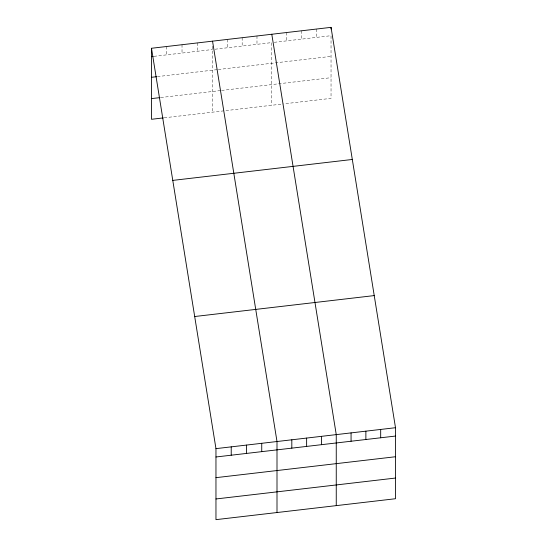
<?xml version="1.0" encoding="UTF-8"?>
<svg xmlns="http://www.w3.org/2000/svg" width="547" height="547" viewBox="0 0 547 547"><rect width="100%" height="100%" fill="white"/><g stroke="black" fill="none" stroke-linecap="round" stroke-linejoin="round"><path stroke-width="0.41" stroke-dasharray="2.73 2.05" d="M212.544 46.167L212.544 112.169M154.042 56.32L212.544 49.504M215.012 49.216L271.791 42.598L271.791 105.27M274.259 42.31L331.038 35.692L331.038 98.364L284.132 103.827M157.433 76.607L217.48 69.606M218.301 69.51L331.038 56.375M160.825 97.516L220.776 90.535M221.597 90.44L331.038 77.681M164.216 117.803L283.312 103.923M316.228 29.073L316.228 37.422M301.418 30.803L301.418 39.145M286.601 32.526L286.601 40.875M256.981 35.979L256.981 44.328M242.171 37.709L242.171 46.051M227.354 39.432L227.354 47.774M197.282 42.939L197.282 51.281M182.021 44.717L182.021 53.059M166.76 46.495L166.76 54.837"/><path stroke-width="0.82" d="M151.498 48.273L215.962 448.636L215.962 519.65L395.502 498.727L395.502 427.713L331.038 27.35L151.498 48.273L151.498 119.287L163.368 117.906M151.498 56.614L153.194 56.423M151.498 77.298L156.586 76.703M151.498 98.604L159.977 97.619M172.77 180.394L352.309 159.471M194.691 316.522L374.23 295.592M215.962 448.636L395.502 427.713M215.962 456.984L395.502 436.055M215.962 477.661L395.502 456.738M215.962 498.967L395.502 478.044M271.791 34.256L336.255 434.619L336.255 505.633M212.544 41.162L277.001 441.525L277.001 512.539M380.685 429.443L380.685 437.785M365.875 431.166L365.875 439.508M351.065 432.896L351.065 441.238M331.038 27.35L331.038 29.018M321.438 436.342L321.438 444.69M306.628 438.072L306.628 446.414M291.818 439.795L291.818 448.143M261.74 443.302L261.74 451.644M246.485 445.08L246.485 453.422M231.224 446.858L231.224 455.2"/></g></svg>
